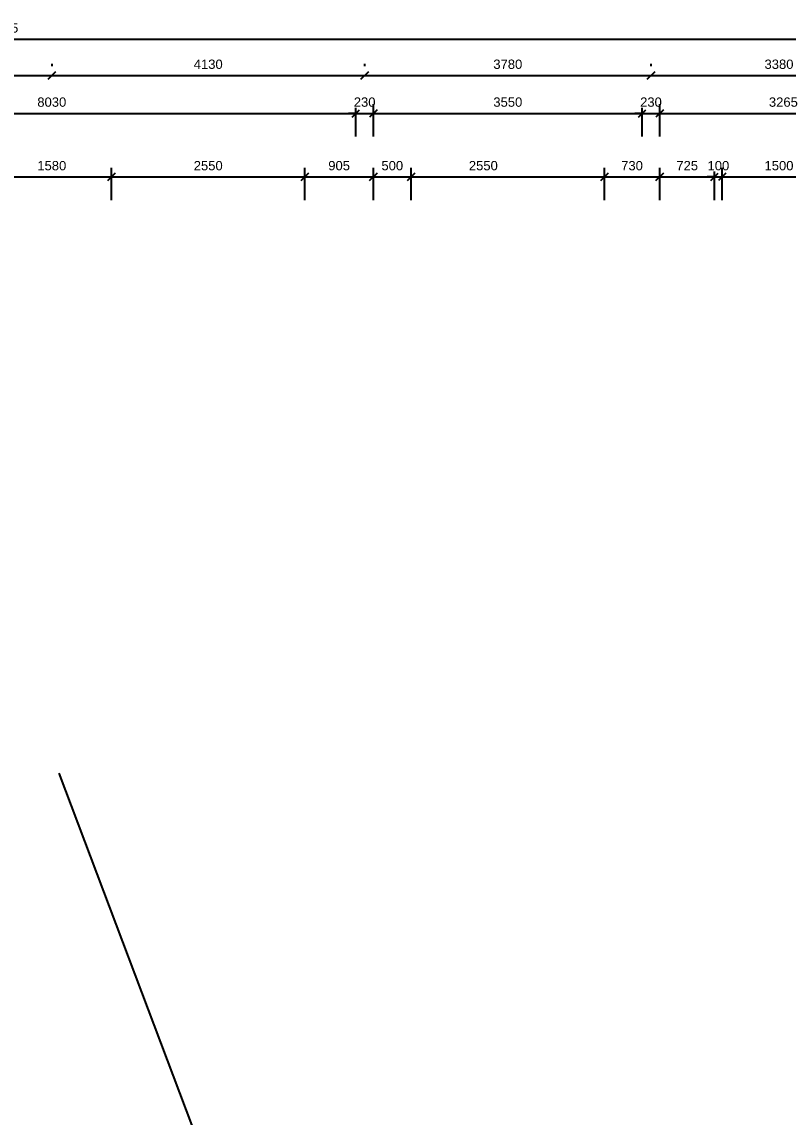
# Model space of a CAD drawing. Header units: millimetres. Extents: x 2659630 to 6742168, y -2425387 to -732288.
# Drawn here: x 2899713 to 2909828, y -876525 to -862064 of the extents above; entities that cross this region are included whole.
import ezdxf

# ---------------------------------------------------------------- set-up
doc = ezdxf.new("R2010")
doc.units = ezdxf.units.MM
doc.header["$PDMODE"] = 35
doc.header["$PDSIZE"] = -25
doc.layers.add('A-GRID-DIMS', color=211, linetype='Continuous', lineweight=9)
doc.layers.add('S-COLUMN NO', color=2, linetype='Continuous')
doc.styles.add('Arial', font='arial.ttf', dxfattribs={"height": 123})
doc.dimstyles.new('Diagonal_-_2_5mm_Arial', dxfattribs={"dimscale": 304.8, "dimtxt": 123, "dimasz": 0.32, "dimexe": 0.4, "dimexo": 0.5, "dimgap": 0.28, "dimtad": 1, "dimdec": 0, "dimzin": 0, "dimdsep": 46, "dimtxsty": 'Arial', "dimblk1": 'OBLIQUE', "dimblk2": 'OBLIQUE', "dimsah": 1, "dimcen": 0.09, "dimdle": 0.4, "dimazin": 0, "dimtfac": 1, "dimtdec": 0, "dimtix": 1, "dimtmove": 0, "dimatfit": 3, "dimfxl": 1, "dimfxlon": 1, "dimtvp": 1, "dimtolj": 1, "dimtzin": 0, "dimarcsym": 2})

# ---------------------------------------------------------------- blocks, each defined once
blk = doc.blocks.new('_Oblique')
at = {"color": 0, "linetype": 'ByBlock', "lineweight": -2}
blk.add_line((-0.5, -0.5), (0.5, 0.5), dxfattribs=at)
blk = doc.blocks.new('*D1404')
at = {"layer": 'A-GRID-DIMS', "color": 0, "lineweight": -2}
for p, q in [((2895978, -862619), (2895978, -862650)), ((2900108, -862619), (2900108, -862650)), ((2895857, -862772), (2900230, -862772))]:
    blk.add_line(p, q, dxfattribs=at)
at = {"layer": 'Defpoints', "color": 0, "ltscale": 2500}
for p in [(2895978, -862772), (2900108, -862772), (2900108, -862772)]:
    blk.add_point(p, dxfattribs=at)
at = {"layer": 'A-GRID-DIMS', "color": 0, "lineweight": -2, "ltscale": 2500, "xscale": 97.536, "yscale": 97.536, "zscale": 97.536, "rotation": 180}
blk.add_blockref('_Oblique', (2895978, -862772), dxfattribs=at)
at = {"layer": 'A-GRID-DIMS', "color": 0, "lineweight": -2, "ltscale": 2500, "xscale": 97.536, "yscale": 97.536, "zscale": 97.536}
blk.add_blockref('_Oblique', (2900108, -862772), dxfattribs=at)
at = {"layer": 'A-GRID-DIMS', "color": 0, "ltscale": 2500, "insert": (2898043, -862624), "char_height": 123, "attachment_point": 5, "style": 'Arial', "bg_fill": 3, "box_fill_scale": 1.1, "bg_fill_color": 257, "bg_fill_transparency": 0}
blk.add_mtext('\\A1;4130', dxfattribs=at)
blk = doc.blocks.new('*D1405')
at = {"layer": 'A-GRID-DIMS', "color": 0, "lineweight": -2}
for p, q in [((2900108, -862619), (2900108, -862650)), ((2904238, -862619), (2904238, -862650)), ((2899987, -862772), (2904360, -862772))]:
    blk.add_line(p, q, dxfattribs=at)
at = {"layer": 'Defpoints', "color": 0, "ltscale": 2500}
for p in [(2900108, -862772), (2904238, -862772), (2904238, -862772)]:
    blk.add_point(p, dxfattribs=at)
at = {"layer": 'A-GRID-DIMS', "color": 0, "lineweight": -2, "ltscale": 2500, "xscale": 97.536, "yscale": 97.536, "zscale": 97.536, "rotation": 180}
blk.add_blockref('_Oblique', (2900108, -862772), dxfattribs=at)
at = {"layer": 'A-GRID-DIMS', "color": 0, "lineweight": -2, "ltscale": 2500, "xscale": 97.536, "yscale": 97.536, "zscale": 97.536}
blk.add_blockref('_Oblique', (2904238, -862772), dxfattribs=at)
at = {"layer": 'A-GRID-DIMS', "color": 0, "ltscale": 2500, "insert": (2902173, -862624), "char_height": 123, "attachment_point": 5, "style": 'Arial', "bg_fill": 3, "box_fill_scale": 1.1, "bg_fill_color": 257, "bg_fill_transparency": 0}
blk.add_mtext('\\A1;4130', dxfattribs=at)
blk = doc.blocks.new('*D1406')
at = {"layer": 'A-GRID-DIMS', "color": 0, "lineweight": -2}
for p, q in [((2904238, -862619), (2904238, -862650)), ((2908018, -862619), (2908018, -862650)), ((2904117, -862772), (2908140, -862772))]:
    blk.add_line(p, q, dxfattribs=at)
at = {"layer": 'Defpoints', "color": 0, "ltscale": 2500}
for p in [(2904238, -862772), (2908018, -862772), (2908018, -862772)]:
    blk.add_point(p, dxfattribs=at)
at = {"layer": 'A-GRID-DIMS', "color": 0, "lineweight": -2, "ltscale": 2500, "xscale": 97.536, "yscale": 97.536, "zscale": 97.536, "rotation": 180}
blk.add_blockref('_Oblique', (2904238, -862772), dxfattribs=at)
at = {"layer": 'A-GRID-DIMS', "color": 0, "lineweight": -2, "ltscale": 2500, "xscale": 97.536, "yscale": 97.536, "zscale": 97.536}
blk.add_blockref('_Oblique', (2908018, -862772), dxfattribs=at)
at = {"layer": 'A-GRID-DIMS', "color": 0, "ltscale": 2500, "insert": (2906128, -862624), "char_height": 123, "attachment_point": 5, "style": 'Arial', "bg_fill": 3, "box_fill_scale": 1.1, "bg_fill_color": 257, "bg_fill_transparency": 0}
blk.add_mtext('\\A1;3780', dxfattribs=at)
blk = doc.blocks.new('*D1407')
at = {"layer": 'A-GRID-DIMS', "color": 0, "lineweight": -2}
for p, q in [((2908018, -862619), (2908018, -862650)), ((2911398, -862619), (2911398, -862650)), ((2907897, -862772), (2911520, -862772))]:
    blk.add_line(p, q, dxfattribs=at)
at = {"layer": 'Defpoints', "color": 0, "ltscale": 2500}
for p in [(2908018, -862772), (2911398, -862772), (2911398, -862772)]:
    blk.add_point(p, dxfattribs=at)
at = {"layer": 'A-GRID-DIMS', "color": 0, "lineweight": -2, "ltscale": 2500, "xscale": 97.536, "yscale": 97.536, "zscale": 97.536, "rotation": 180}
blk.add_blockref('_Oblique', (2908018, -862772), dxfattribs=at)
at = {"layer": 'A-GRID-DIMS', "color": 0, "lineweight": -2, "ltscale": 2500, "xscale": 97.536, "yscale": 97.536, "zscale": 97.536}
blk.add_blockref('_Oblique', (2911398, -862772), dxfattribs=at)
at = {"layer": 'A-GRID-DIMS', "color": 0, "ltscale": 2500, "insert": (2909708, -862624), "char_height": 123, "attachment_point": 5, "style": 'Arial', "bg_fill": 3, "box_fill_scale": 1.1, "bg_fill_color": 257, "bg_fill_transparency": 0}
blk.add_mtext('\\A1;3380', dxfattribs=at)
blk = doc.blocks.new('*D1421')
at = {"layer": 'A-GRID-DIMS', "color": 0, "lineweight": -2}
for p, q in [((2888192, -862293), (2911520, -862293)), ((2888313, -862598), (2888313, -862171)), ((2911398, -862598), (2911398, -862171))]:
    blk.add_line(p, q, dxfattribs=at)
at = {"layer": 'Defpoints', "color": 0, "ltscale": 2500}
for p in [(2911398, -862293), (2911398, -868617), (2888313, -872397)]:
    blk.add_point(p, dxfattribs=at)
at = {"layer": 'A-GRID-DIMS', "color": 0, "lineweight": -2, "ltscale": 2500, "xscale": 97.536, "yscale": 97.536, "zscale": 97.536, "rotation": 180}
blk.add_blockref('_Oblique', (2888313, -862293), dxfattribs=at)
at = {"layer": 'A-GRID-DIMS', "color": 0, "lineweight": -2, "ltscale": 2500, "xscale": 97.536, "yscale": 97.536, "zscale": 97.536}
blk.add_blockref('_Oblique', (2911398, -862293), dxfattribs=at)
at = {"layer": 'A-GRID-DIMS', "color": 0, "ltscale": 2500, "insert": (2899427, -862145), "char_height": 123, "attachment_point": 5, "style": 'Arial', "bg_fill": 3, "box_fill_scale": 1.1, "bg_fill_color": 257, "bg_fill_transparency": 0}
blk.add_mtext('\\A1;23085', dxfattribs=at)
blk = doc.blocks.new('*D1429')
at = {"layer": 'A-GRID-DIMS', "color": 0, "lineweight": -2}
for p, q in [((2896093, -863577), (2896093, -863150)), ((2904123, -863577), (2904123, -863150)), ((2895972, -863272), (2904245, -863272))]:
    blk.add_line(p, q, dxfattribs=at)
at = {"layer": 'Defpoints', "color": 0, "ltscale": 2500}
for p in [(2904123, -863272), (2896093, -867257), (2904123, -867257)]:
    blk.add_point(p, dxfattribs=at)
at = {"layer": 'A-GRID-DIMS', "color": 0, "lineweight": -2, "ltscale": 2500, "xscale": 97.536, "yscale": 97.536, "zscale": 97.536, "rotation": 180}
blk.add_blockref('_Oblique', (2896093, -863272), dxfattribs=at)
at = {"layer": 'A-GRID-DIMS', "color": 0, "lineweight": -2, "ltscale": 2500, "xscale": 97.536, "yscale": 97.536, "zscale": 97.536}
blk.add_blockref('_Oblique', (2904123, -863272), dxfattribs=at)
at = {"layer": 'A-GRID-DIMS', "color": 0, "ltscale": 2500, "insert": (2900108, -863124), "char_height": 123, "attachment_point": 5, "style": 'Arial', "bg_fill": 3, "box_fill_scale": 1.1, "bg_fill_color": 257, "bg_fill_transparency": 0}
blk.add_mtext('\\A1;8030', dxfattribs=at)
blk = doc.blocks.new('*D1430')
at = {"layer": 'A-GRID-DIMS', "color": 0, "lineweight": -2}
for p, q in [((2904123, -863577), (2904123, -863150)), ((2904353, -863577), (2904353, -863150)), ((2904123, -863272), (2904026, -863272)), ((2904123, -863272), (2904353, -863272)), ((2904353, -863272), (2904451, -863272))]:
    blk.add_line(p, q, dxfattribs=at)
at = {"layer": 'Defpoints', "color": 0, "ltscale": 2500}
for p in [(2904353, -863272), (2904353, -867027), (2904123, -867257)]:
    blk.add_point(p, dxfattribs=at)
at = {"layer": 'A-GRID-DIMS', "color": 0, "lineweight": -2, "ltscale": 2500, "xscale": 97.536, "yscale": 97.536, "zscale": 97.536}
blk.add_blockref('_Oblique', (2904123, -863272), dxfattribs=at)
at = {"layer": 'A-GRID-DIMS', "color": 0, "lineweight": -2, "ltscale": 2500, "xscale": 97.536, "yscale": 97.536, "zscale": 97.536, "rotation": 180}
blk.add_blockref('_Oblique', (2904353, -863272), dxfattribs=at)
at = {"layer": 'A-GRID-DIMS', "color": 0, "ltscale": 2500, "insert": (2904238, -863124), "char_height": 123, "attachment_point": 5, "style": 'Arial', "bg_fill": 3, "box_fill_scale": 1.1, "bg_fill_color": 257, "bg_fill_transparency": 0}
blk.add_mtext('\\A1;230', dxfattribs=at)
blk = doc.blocks.new('*D1431')
at = {"layer": 'A-GRID-DIMS', "color": 0, "lineweight": -2}
for p, q in [((2904353, -863577), (2904353, -863150)), ((2907903, -863577), (2907903, -863150)), ((2904232, -863272), (2908025, -863272))]:
    blk.add_line(p, q, dxfattribs=at)
at = {"layer": 'Defpoints', "color": 0, "ltscale": 2500}
for p in [(2907903, -863272), (2904353, -867027), (2907903, -868407)]:
    blk.add_point(p, dxfattribs=at)
at = {"layer": 'A-GRID-DIMS', "color": 0, "lineweight": -2, "ltscale": 2500, "xscale": 97.536, "yscale": 97.536, "zscale": 97.536, "rotation": 180}
blk.add_blockref('_Oblique', (2904353, -863272), dxfattribs=at)
at = {"layer": 'A-GRID-DIMS', "color": 0, "lineweight": -2, "ltscale": 2500, "xscale": 97.536, "yscale": 97.536, "zscale": 97.536}
blk.add_blockref('_Oblique', (2907903, -863272), dxfattribs=at)
at = {"layer": 'A-GRID-DIMS', "color": 0, "ltscale": 2500, "insert": (2906128, -863124), "char_height": 123, "attachment_point": 5, "style": 'Arial', "bg_fill": 3, "box_fill_scale": 1.1, "bg_fill_color": 257, "bg_fill_transparency": 0}
blk.add_mtext('\\A1;3550', dxfattribs=at)
blk = doc.blocks.new('*D1432')
at = {"layer": 'A-GRID-DIMS', "color": 0, "lineweight": -2}
for p, q in [((2907903, -863577), (2907903, -863150)), ((2908133, -863577), (2908133, -863150)), ((2907903, -863272), (2907806, -863272)), ((2907903, -863272), (2908133, -863272)), ((2908133, -863272), (2908231, -863272))]:
    blk.add_line(p, q, dxfattribs=at)
at = {"layer": 'Defpoints', "color": 0, "ltscale": 2500}
for p in [(2908133, -863272), (2908133, -868177), (2907903, -868407)]:
    blk.add_point(p, dxfattribs=at)
at = {"layer": 'A-GRID-DIMS', "color": 0, "lineweight": -2, "ltscale": 2500, "xscale": 97.536, "yscale": 97.536, "zscale": 97.536}
blk.add_blockref('_Oblique', (2907903, -863272), dxfattribs=at)
at = {"layer": 'A-GRID-DIMS', "color": 0, "lineweight": -2, "ltscale": 2500, "xscale": 97.536, "yscale": 97.536, "zscale": 97.536, "rotation": 180}
blk.add_blockref('_Oblique', (2908133, -863272), dxfattribs=at)
at = {"layer": 'A-GRID-DIMS', "color": 0, "ltscale": 2500, "insert": (2908018, -863124), "char_height": 123, "attachment_point": 5, "style": 'Arial', "bg_fill": 3, "box_fill_scale": 1.1, "bg_fill_color": 257, "bg_fill_transparency": 0}
blk.add_mtext('\\A1;230', dxfattribs=at)
blk = doc.blocks.new('*D1433')
at = {"layer": 'A-GRID-DIMS', "color": 0, "lineweight": -2}
for p, q in [((2908133, -863577), (2908133, -863150)), ((2911398, -863577), (2911398, -863150)), ((2908012, -863272), (2911520, -863272))]:
    blk.add_line(p, q, dxfattribs=at)
at = {"layer": 'Defpoints', "color": 0, "ltscale": 2500}
for p in [(2911398, -863272), (2908133, -868177), (2911398, -868177)]:
    blk.add_point(p, dxfattribs=at)
at = {"layer": 'A-GRID-DIMS', "color": 0, "lineweight": -2, "ltscale": 2500, "xscale": 97.536, "yscale": 97.536, "zscale": 97.536, "rotation": 180}
blk.add_blockref('_Oblique', (2908133, -863272), dxfattribs=at)
at = {"layer": 'A-GRID-DIMS', "color": 0, "lineweight": -2, "ltscale": 2500, "xscale": 97.536, "yscale": 97.536, "zscale": 97.536}
blk.add_blockref('_Oblique', (2911398, -863272), dxfattribs=at)
at = {"layer": 'A-GRID-DIMS', "color": 0, "ltscale": 2500, "insert": (2909766, -863124), "char_height": 123, "attachment_point": 5, "style": 'Arial', "bg_fill": 3, "box_fill_scale": 1.1, "bg_fill_color": 257, "bg_fill_transparency": 0}
blk.add_mtext('\\A1;3265', dxfattribs=at)
blk = doc.blocks.new('*D1465')
at = {"layer": 'A-GRID-DIMS', "color": 0, "lineweight": -2}
for p, q in [((2899318, -864416), (2899318, -863989)), ((2900898, -864416), (2900898, -863989)), ((2899197, -864111), (2901020, -864111))]:
    blk.add_line(p, q, dxfattribs=at)
at = {"layer": 'Defpoints', "color": 0, "ltscale": 2500}
for p in [(2900898, -864111), (2899318, -867257), (2900898, -867257)]:
    blk.add_point(p, dxfattribs=at)
at = {"layer": 'A-GRID-DIMS', "color": 0, "lineweight": -2, "ltscale": 2500, "xscale": 97.536, "yscale": 97.536, "zscale": 97.536, "rotation": 180}
blk.add_blockref('_Oblique', (2899318, -864111), dxfattribs=at)
at = {"layer": 'A-GRID-DIMS', "color": 0, "lineweight": -2, "ltscale": 2500, "xscale": 97.536, "yscale": 97.536, "zscale": 97.536}
blk.add_blockref('_Oblique', (2900898, -864111), dxfattribs=at)
at = {"layer": 'A-GRID-DIMS', "color": 0, "ltscale": 2500, "insert": (2900108, -863963), "char_height": 123, "attachment_point": 5, "style": 'Arial', "bg_fill": 3, "box_fill_scale": 1.1, "bg_fill_color": 257, "bg_fill_transparency": 0}
blk.add_mtext('\\A1;1580', dxfattribs=at)
blk = doc.blocks.new('*D1466')
at = {"layer": 'A-GRID-DIMS', "color": 0, "lineweight": -2}
for p, q in [((2900898, -864416), (2900898, -863989)), ((2903448, -864416), (2903448, -863989)), ((2900777, -864111), (2903570, -864111))]:
    blk.add_line(p, q, dxfattribs=at)
at = {"layer": 'Defpoints', "color": 0, "ltscale": 2500}
for p in [(2903448, -864111), (2903448, -867027), (2900898, -867257)]:
    blk.add_point(p, dxfattribs=at)
at = {"layer": 'A-GRID-DIMS', "color": 0, "lineweight": -2, "ltscale": 2500, "xscale": 97.536, "yscale": 97.536, "zscale": 97.536, "rotation": 180}
blk.add_blockref('_Oblique', (2900898, -864111), dxfattribs=at)
at = {"layer": 'A-GRID-DIMS', "color": 0, "lineweight": -2, "ltscale": 2500, "xscale": 97.536, "yscale": 97.536, "zscale": 97.536}
blk.add_blockref('_Oblique', (2903448, -864111), dxfattribs=at)
at = {"layer": 'A-GRID-DIMS', "color": 0, "ltscale": 2500, "insert": (2902173, -863963), "char_height": 123, "attachment_point": 5, "style": 'Arial', "bg_fill": 3, "box_fill_scale": 1.1, "bg_fill_color": 257, "bg_fill_transparency": 0}
blk.add_mtext('\\A1;2550', dxfattribs=at)
blk = doc.blocks.new('*D1467')
at = {"layer": 'A-GRID-DIMS', "color": 0, "lineweight": -2}
for p, q in [((2903448, -864416), (2903448, -863989)), ((2904353, -864416), (2904353, -863989)), ((2903327, -864111), (2904475, -864111))]:
    blk.add_line(p, q, dxfattribs=at)
at = {"layer": 'Defpoints', "color": 0, "ltscale": 2500}
for p in [(2904353, -864111), (2903448, -867027), (2904353, -867027)]:
    blk.add_point(p, dxfattribs=at)
at = {"layer": 'A-GRID-DIMS', "color": 0, "lineweight": -2, "ltscale": 2500, "xscale": 97.536, "yscale": 97.536, "zscale": 97.536, "rotation": 180}
blk.add_blockref('_Oblique', (2903448, -864111), dxfattribs=at)
at = {"layer": 'A-GRID-DIMS', "color": 0, "lineweight": -2, "ltscale": 2500, "xscale": 97.536, "yscale": 97.536, "zscale": 97.536}
blk.add_blockref('_Oblique', (2904353, -864111), dxfattribs=at)
at = {"layer": 'A-GRID-DIMS', "color": 0, "ltscale": 2500, "insert": (2903901, -863963), "char_height": 123, "attachment_point": 5, "style": 'Arial', "bg_fill": 3, "box_fill_scale": 1.1, "bg_fill_color": 257, "bg_fill_transparency": 0}
blk.add_mtext('\\A1;905', dxfattribs=at)
blk = doc.blocks.new('*D1468')
at = {"layer": 'A-GRID-DIMS', "color": 0, "lineweight": -2}
for p, q in [((2904353, -864416), (2904353, -863989)), ((2904853, -864416), (2904853, -863989)), ((2904232, -864111), (2904975, -864111))]:
    blk.add_line(p, q, dxfattribs=at)
at = {"layer": 'Defpoints', "color": 0, "ltscale": 2500}
for p in [(2904853, -864111), (2904353, -867027), (2904853, -868177)]:
    blk.add_point(p, dxfattribs=at)
at = {"layer": 'A-GRID-DIMS', "color": 0, "lineweight": -2, "ltscale": 2500, "xscale": 97.536, "yscale": 97.536, "zscale": 97.536, "rotation": 180}
blk.add_blockref('_Oblique', (2904353, -864111), dxfattribs=at)
at = {"layer": 'A-GRID-DIMS', "color": 0, "lineweight": -2, "ltscale": 2500, "xscale": 97.536, "yscale": 97.536, "zscale": 97.536}
blk.add_blockref('_Oblique', (2904853, -864111), dxfattribs=at)
at = {"layer": 'A-GRID-DIMS', "color": 0, "ltscale": 2500, "insert": (2904603, -863963), "char_height": 123, "attachment_point": 5, "style": 'Arial', "bg_fill": 3, "box_fill_scale": 1.1, "bg_fill_color": 257, "bg_fill_transparency": 0}
blk.add_mtext('\\A1;500', dxfattribs=at)
blk = doc.blocks.new('*D1469')
at = {"layer": 'A-GRID-DIMS', "color": 0, "lineweight": -2}
for p, q in [((2904853, -864416), (2904853, -863989)), ((2907403, -864416), (2907403, -863989)), ((2904731, -864111), (2907525, -864111))]:
    blk.add_line(p, q, dxfattribs=at)
at = {"layer": 'Defpoints', "color": 0, "ltscale": 2500}
for p in [(2907403, -864111), (2904853, -868177), (2907403, -868177)]:
    blk.add_point(p, dxfattribs=at)
at = {"layer": 'A-GRID-DIMS', "color": 0, "lineweight": -2, "ltscale": 2500, "xscale": 97.536, "yscale": 97.536, "zscale": 97.536, "rotation": 180}
blk.add_blockref('_Oblique', (2904853, -864111), dxfattribs=at)
at = {"layer": 'A-GRID-DIMS', "color": 0, "lineweight": -2, "ltscale": 2500, "xscale": 97.536, "yscale": 97.536, "zscale": 97.536}
blk.add_blockref('_Oblique', (2907403, -864111), dxfattribs=at)
at = {"layer": 'A-GRID-DIMS', "color": 0, "ltscale": 2500, "insert": (2905805, -863963), "char_height": 123, "attachment_point": 5, "style": 'Arial', "bg_fill": 3, "box_fill_scale": 1.1, "bg_fill_color": 257, "bg_fill_transparency": 0}
blk.add_mtext('\\A1;2550', dxfattribs=at)
blk = doc.blocks.new('*D1470')
at = {"layer": 'A-GRID-DIMS', "color": 0, "lineweight": -2}
for p, q in [((2907403, -864416), (2907403, -863989)), ((2908133, -864416), (2908133, -863989)), ((2907281, -864111), (2908255, -864111))]:
    blk.add_line(p, q, dxfattribs=at)
at = {"layer": 'Defpoints', "color": 0, "ltscale": 2500}
for p in [(2908133, -864111), (2907403, -868177), (2908133, -868177)]:
    blk.add_point(p, dxfattribs=at)
at = {"layer": 'A-GRID-DIMS', "color": 0, "lineweight": -2, "ltscale": 2500, "xscale": 97.536, "yscale": 97.536, "zscale": 97.536, "rotation": 180}
blk.add_blockref('_Oblique', (2907403, -864111), dxfattribs=at)
at = {"layer": 'A-GRID-DIMS', "color": 0, "lineweight": -2, "ltscale": 2500, "xscale": 97.536, "yscale": 97.536, "zscale": 97.536}
blk.add_blockref('_Oblique', (2908133, -864111), dxfattribs=at)
at = {"layer": 'A-GRID-DIMS', "color": 0, "ltscale": 2500, "insert": (2907768, -863963), "char_height": 123, "attachment_point": 5, "style": 'Arial', "bg_fill": 3, "box_fill_scale": 1.1, "bg_fill_color": 257, "bg_fill_transparency": 0}
blk.add_mtext('\\A1;730', dxfattribs=at)
blk = doc.blocks.new('*D1482')
at = {"layer": 'A-GRID-DIMS', "color": 0, "lineweight": -2}
for p, q in [((2908133, -864416), (2908133, -863989)), ((2908858, -864416), (2908858, -863989)), ((2908012, -864111), (2908980, -864111))]:
    blk.add_line(p, q, dxfattribs=at)
at = {"layer": 'Defpoints', "color": 0, "ltscale": 2500}
for p in [(2908858, -864111), (2908133, -868617), (2908858, -868617)]:
    blk.add_point(p, dxfattribs=at)
at = {"layer": 'A-GRID-DIMS', "color": 0, "lineweight": -2, "ltscale": 2500, "xscale": 97.536, "yscale": 97.536, "zscale": 97.536, "rotation": 180}
blk.add_blockref('_Oblique', (2908133, -864111), dxfattribs=at)
at = {"layer": 'A-GRID-DIMS', "color": 0, "lineweight": -2, "ltscale": 2500, "xscale": 97.536, "yscale": 97.536, "zscale": 97.536}
blk.add_blockref('_Oblique', (2908858, -864111), dxfattribs=at)
at = {"layer": 'A-GRID-DIMS', "color": 0, "ltscale": 2500, "insert": (2908496, -863963), "char_height": 123, "attachment_point": 5, "style": 'Arial', "bg_fill": 3, "box_fill_scale": 1.1, "bg_fill_color": 257, "bg_fill_transparency": 0}
blk.add_mtext('\\A1;725', dxfattribs=at)
blk = doc.blocks.new('*D1484')
at = {"layer": 'A-GRID-DIMS', "color": 0, "lineweight": -2}
for p, q in [((2908858, -864416), (2908858, -863989)), ((2908958, -864416), (2908958, -863989)), ((2908858, -864111), (2908761, -864111)), ((2908858, -864111), (2908958, -864111)), ((2908958, -864111), (2909056, -864111))]:
    blk.add_line(p, q, dxfattribs=at)
at = {"layer": 'Defpoints', "color": 0, "ltscale": 2500}
for p in [(2908958, -864111), (2908858, -868477), (2908958, -868477)]:
    blk.add_point(p, dxfattribs=at)
at = {"layer": 'A-GRID-DIMS', "color": 0, "lineweight": -2, "ltscale": 2500, "xscale": 97.536, "yscale": 97.536, "zscale": 97.536}
blk.add_blockref('_Oblique', (2908858, -864111), dxfattribs=at)
at = {"layer": 'A-GRID-DIMS', "color": 0, "lineweight": -2, "ltscale": 2500, "xscale": 97.536, "yscale": 97.536, "zscale": 97.536, "rotation": 180}
blk.add_blockref('_Oblique', (2908958, -864111), dxfattribs=at)
at = {"layer": 'A-GRID-DIMS', "color": 0, "ltscale": 2500, "insert": (2908908, -863963), "char_height": 123, "attachment_point": 5, "style": 'Arial', "bg_fill": 3, "box_fill_scale": 1.1, "bg_fill_color": 257, "bg_fill_transparency": 0}
blk.add_mtext('\\A1;100', dxfattribs=at)
blk = doc.blocks.new('*D1485')
at = {"layer": 'A-GRID-DIMS', "color": 0, "lineweight": -2}
for p, q in [((2908958, -864416), (2908958, -863989)), ((2910458, -864416), (2910458, -863989)), ((2908837, -864111), (2910580, -864111))]:
    blk.add_line(p, q, dxfattribs=at)
at = {"layer": 'Defpoints', "color": 0, "ltscale": 2500}
for p in [(2910458, -864111), (2908958, -868477), (2910458, -868477)]:
    blk.add_point(p, dxfattribs=at)
at = {"layer": 'A-GRID-DIMS', "color": 0, "lineweight": -2, "ltscale": 2500, "xscale": 97.536, "yscale": 97.536, "zscale": 97.536, "rotation": 180}
blk.add_blockref('_Oblique', (2908958, -864111), dxfattribs=at)
at = {"layer": 'A-GRID-DIMS', "color": 0, "lineweight": -2, "ltscale": 2500, "xscale": 97.536, "yscale": 97.536, "zscale": 97.536}
blk.add_blockref('_Oblique', (2910458, -864111), dxfattribs=at)
at = {"layer": 'A-GRID-DIMS', "color": 0, "ltscale": 2500, "insert": (2909708, -863963), "char_height": 123, "attachment_point": 5, "style": 'Arial', "bg_fill": 3, "box_fill_scale": 1.1, "bg_fill_color": 257, "bg_fill_transparency": 0}
blk.add_mtext('\\A1;1500', dxfattribs=at)

msp = doc.modelspace()

# ---------------------------------------------------------------- dimensions: what is measured, and where the dimension line sits
at = {"layer": 'A-GRID-DIMS'}
dim = msp.add_linear_dim(base=(2900108.471, -862771.727), p1=(2895978.471, -862771.727), p2=(2900108.471, -862771.727), dimstyle='Diagonal_-_2_5mm_Arial', override={"dimpost": '<>', "dimtmove": 1, "dimfxl": 1, "dimfxlon": 1, "dimtfill": 1, "dimtfillclr": 0, "dimarcsym": 2}, dxfattribs=at)
dim.commit()
dim.dimension.update_dxf_attribs({"geometry": '*D1404', "text_midpoint": (2898043.471, -862623.54)})

# ---------------------------------------------------------------- next in the draw order: dimensions: what is measured, and where the dimension line sits
dim = msp.add_linear_dim(base=(2904238.471, -862771.727), p1=(2900108.471, -862771.727), p2=(2904238.471, -862771.727), dimstyle='Diagonal_-_2_5mm_Arial', override={"dimpost": '<>', "dimtmove": 1, "dimfxl": 1, "dimfxlon": 1, "dimtfill": 1, "dimtfillclr": 0, "dimarcsym": 2}, dxfattribs=at)
dim.commit()
dim.dimension.update_dxf_attribs({"geometry": '*D1405', "text_midpoint": (2902173.471, -862623.54)})

# ---------------------------------------------------------------- next in the draw order: dimensions: what is measured, and where the dimension line sits
dim = msp.add_linear_dim(base=(2908018.471, -862771.727), p1=(2904238.471, -862771.727), p2=(2908018.471, -862771.727), dimstyle='Diagonal_-_2_5mm_Arial', override={"dimpost": '<>', "dimtmove": 1, "dimfxl": 1, "dimfxlon": 1, "dimtfill": 1, "dimtfillclr": 0, "dimarcsym": 2}, dxfattribs=at)
dim.commit()
dim.dimension.update_dxf_attribs({"geometry": '*D1406', "text_midpoint": (2906128.471, -862623.54)})

# ---------------------------------------------------------------- next in the draw order: dimensions: what is measured, and where the dimension line sits
dim = msp.add_linear_dim(base=(2911398.471, -862771.727), p1=(2908018.471, -862771.727), p2=(2911398.471, -862771.727), dimstyle='Diagonal_-_2_5mm_Arial', override={"dimpost": '<>', "dimtmove": 1, "dimfxl": 1, "dimfxlon": 1, "dimtfill": 1, "dimtfillclr": 0, "dimarcsym": 2}, dxfattribs=at)
dim.commit()
dim.dimension.update_dxf_attribs({"geometry": '*D1407', "text_midpoint": (2909708.471, -862623.54)})

# ---------------------------------------------------------------- next in the draw order: dimensions: what is measured, and where the dimension line sits
dim = msp.add_linear_dim(base=(2911398.471, -862293.117), p1=(2888313.471, -872396.727), p2=(2911398.471, -868616.727), dimstyle='Diagonal_-_2_5mm_Arial', override={"dimpost": '<>', "dimfxl": 1, "dimfxlon": 1, "dimtfill": 1, "dimtfillclr": 0, "dimarcsym": 2}, dxfattribs=at)
dim.commit()
dim.dimension.update_dxf_attribs({"geometry": '*D1421', "text_midpoint": (2899427.257, -862293.117), "dimtype": 160})

# ---------------------------------------------------------------- next in the draw order: linework, layer by layer
at = {"layer": 'S-COLUMN NO', "ltscale": 2500}
msp.add_line((2900202.758, -871984.383), (2909644.454, -897027.365), dxfattribs=at)

# ---------------------------------------------------------------- next in the draw order: dimensions: what is measured, and where the dimension line sits
at = {"layer": 'A-GRID-DIMS'}
dim = msp.add_linear_dim(base=(2904123.471, -863271.727), p1=(2896093.471, -867256.727), p2=(2904123.471, -867256.727), dimstyle='Diagonal_-_2_5mm_Arial', override={"dimpost": '<>', "dimtmove": 1, "dimfxl": 1, "dimfxlon": 1, "dimtfill": 1, "dimtfillclr": 0, "dimarcsym": 2}, dxfattribs=at)
dim.commit()
dim.dimension.update_dxf_attribs({"geometry": '*D1429', "text_midpoint": (2900108.471, -863123.54)})

# ---------------------------------------------------------------- next in the draw order: dimensions: what is measured, and where the dimension line sits
for base, p1, p2, override, picture, middle in [((2904353.471, -863271.727), (2904123.471, -867256.727), (2904353.471, -867026.727), {"dimpost": '<>', "dimtmove": 1, "dimfxl": 1, "dimfxlon": 1, "dimtfill": 1, "dimtfillclr": 0, "dimarcsym": 2}, '*D1430', (2904238.471, -863123.54)), ((2900898.471, -864111.264), (2899318.475, -867256.727), (2900898.471, -867256.727), {"dimpost": '<>', "dimfxl": 1, "dimfxlon": 1, "dimtfill": 1, "dimtfillclr": 0, "dimarcsym": 2}, '*D1465', (2900108.473, -863963.12))]:
    dim = msp.add_linear_dim(base=base, p1=p1, p2=p2, dimstyle='Diagonal_-_2_5mm_Arial', override=override, dxfattribs=at)
    dim.commit()
    dim.dimension.update_dxf_attribs({"geometry": picture, "text_midpoint": middle})

# ---------------------------------------------------------------- next in the draw order: dimensions: what is measured, and where the dimension line sits
for base, p1, p2, picture, middle in [((2907903.471, -863271.727), (2904353.471, -867026.727), (2907903.471, -868406.727), '*D1431', (2906128.471, -863123.54)), ((2903448.471, -864111.264), (2900898.471, -867256.727), (2903448.471, -867026.727), '*D1466', (2902173.471, -863963.12))]:
    dim = msp.add_linear_dim(base=base, p1=p1, p2=p2, dimstyle='Diagonal_-_2_5mm_Arial', override={"dimpost": '<>', "dimtmove": 1, "dimfxl": 1, "dimfxlon": 1, "dimtfill": 1, "dimtfillclr": 0, "dimarcsym": 2}, dxfattribs=at)
    dim.commit()
    dim.dimension.update_dxf_attribs({"geometry": picture, "text_midpoint": middle})

# ---------------------------------------------------------------- next in the draw order: dimensions: what is measured, and where the dimension line sits
for base, p1, p2, override, picture, middle in [((2908133.471, -863271.727), (2907903.471, -868406.727), (2908133.471, -868176.727), {"dimpost": '<>', "dimtmove": 1, "dimfxl": 1, "dimfxlon": 1, "dimtfill": 1, "dimtfillclr": 0, "dimarcsym": 2}, '*D1432', (2908018.471, -863123.54)), ((2904353.471, -864111.264), (2903448.471, -867026.727), (2904353.471, -867026.727), {"dimpost": '<>', "dimfxl": 1, "dimfxlon": 1, "dimtfill": 1, "dimtfillclr": 0, "dimarcsym": 2}, '*D1467', (2903900.971, -863963.12))]:
    dim = msp.add_linear_dim(base=base, p1=p1, p2=p2, dimstyle='Diagonal_-_2_5mm_Arial', override=override, dxfattribs=at)
    dim.commit()
    dim.dimension.update_dxf_attribs({"geometry": picture, "text_midpoint": middle})

# ---------------------------------------------------------------- next in the draw order: dimensions: what is measured, and where the dimension line sits
for base, p1, p2, picture, middle in [((2911398.471, -863271.727), (2908133.471, -868176.727), (2911398.471, -868176.727), '*D1433', (2909765.971, -863123.54)), ((2904853.289, -864111.264), (2904353.471, -867026.727), (2904853.289, -868176.727), '*D1468', (2904603.38, -863963.12))]:
    dim = msp.add_linear_dim(base=base, p1=p1, p2=p2, dimstyle='Diagonal_-_2_5mm_Arial', override={"dimpost": '<>', "dimtmove": 1, "dimfxl": 1, "dimfxlon": 1, "dimtfill": 1, "dimtfillclr": 0, "dimarcsym": 2}, dxfattribs=at)
    dim.commit()
    dim.dimension.update_dxf_attribs({"geometry": picture, "text_midpoint": middle})

# ---------------------------------------------------------------- next in the draw order: dimensions: what is measured, and where the dimension line sits
dim = msp.add_linear_dim(base=(2907403.289, -864111.264), p1=(2904853.289, -868176.727), p2=(2907403.289, -868176.727), dimstyle='Diagonal_-_2_5mm_Arial', override={"dimpost": '<>', "dimtmove": 1, "dimfxl": 1, "dimfxlon": 1, "dimtfill": 1, "dimtfillclr": 0, "dimarcsym": 2}, dxfattribs=at)
dim.commit()
dim.dimension.update_dxf_attribs({"geometry": '*D1469', "text_midpoint": (2905804.982, -864111.264), "dimtype": 160})

# ---------------------------------------------------------------- next in the draw order: dimensions: what is measured, and where the dimension line sits
dim = msp.add_linear_dim(base=(2908133.471, -864111.264), p1=(2907403.289, -868176.727), p2=(2908133.471, -868176.727), dimstyle='Diagonal_-_2_5mm_Arial', override={"dimpost": '<>', "dimtmove": 1, "dimfxl": 1, "dimfxlon": 1, "dimtfill": 1, "dimtfillclr": 0, "dimarcsym": 2}, dxfattribs=at)
dim.commit()
dim.dimension.update_dxf_attribs({"geometry": '*D1470', "text_midpoint": (2907768.38, -863963.078)})

# ---------------------------------------------------------------- next in the draw order: dimensions: what is measured, and where the dimension line sits
dim = msp.add_linear_dim(base=(2908858.471, -864111.264), p1=(2908133.471, -868616.727), p2=(2908858.471, -868616.727), dimstyle='Diagonal_-_2_5mm_Arial', override={"dimpost": '<>', "dimfxl": 1, "dimfxlon": 1, "dimtfill": 1, "dimtfillclr": 0, "dimarcsym": 2}, dxfattribs=at)
dim.commit()
dim.dimension.update_dxf_attribs({"geometry": '*D1482', "text_midpoint": (2908495.971, -863963.12)})

# ---------------------------------------------------------------- next in the draw order: dimensions: what is measured, and where the dimension line sits
dim = msp.add_linear_dim(base=(2908958.471, -864111.264), p1=(2908858.471, -868477.227), p2=(2908958.471, -868477.227), dimstyle='Diagonal_-_2_5mm_Arial', override={"dimpost": '<>', "dimfxl": 1, "dimfxlon": 1, "dimtfill": 1, "dimtfillclr": 0, "dimarcsym": 2}, dxfattribs=at)
dim.commit()
dim.dimension.update_dxf_attribs({"geometry": '*D1484', "text_midpoint": (2908908.471, -863963.12)})

# ---------------------------------------------------------------- next in the draw order: dimensions: what is measured, and where the dimension line sits
dim = msp.add_linear_dim(base=(2910458.471, -864111.264), p1=(2908958.471, -868477.227), p2=(2910458.471, -868477.227), dimstyle='Diagonal_-_2_5mm_Arial', override={"dimpost": '<>', "dimtmove": 1, "dimfxl": 1, "dimfxlon": 1, "dimtfill": 1, "dimtfillclr": 0, "dimarcsym": 2}, dxfattribs=at)
dim.commit()
dim.dimension.update_dxf_attribs({"geometry": '*D1485', "text_midpoint": (2909708.471, -863963.12)})

doc.saveas('drawing.dxf')
